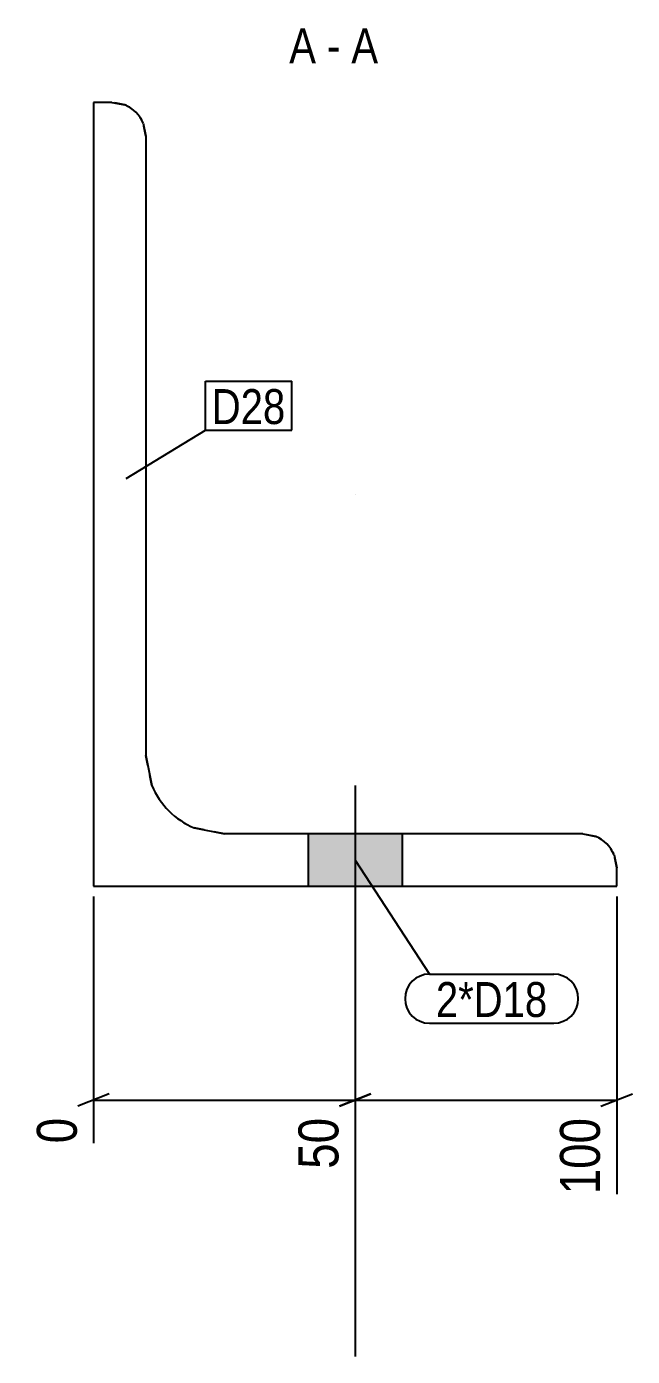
# Model space of a CAD drawing. Header units: millimetres. Extents: x 10 to 11019, y -25 to 337.
# Drawn here: x 10903.4 to 11019.2, y -25 to 229.5 of the extents above; entities that cross this region are included whole.
import ezdxf

# ---------------------------------------------------------------- set-up
doc = ezdxf.new("R2010")
doc.units = ezdxf.units.MM
doc.linetypes.add('DXK_LINE_DOT2', pattern=[3.9198, 1.9599, -1.9599])
doc.linetypes.add('DXK_LINE_DOT3', pattern=[5.9187, 2.979, -0.9799, 0.9799, -0.9799])
for name, color, linetype in [('MÅLSÆTNING', 7, 'Continuous'), ('STÅL', 7, 'Continuous'), ('TEKST', 7, 'Continuous')]:
    doc.layers.add(name, color=color, linetype=linetype)
doc.styles.add('Arial Narrow', font='ARIALN.TTF', dxfattribs={"height": 0.2})

msp = doc.modelspace()

# ---------------------------------------------------------------- hatches: boundary and pattern name
at = {"layer": 'STÅL', "linetype": 'Continuous'}
msp.add_hatch(color=96, dxfattribs=at).paths.add_polyline_path([(10957.2, 64.97), (10975.2, 64.97), (10975.2, 74.97), (10957.2, 74.97)])
msp.add_hatch(color=96, dxfattribs=at).paths.add_polyline_path([(10957.2, 64.97), (10975.2, 64.97), (10975.2, 74.97), (10957.2, 74.97)])

# ---------------------------------------------------------------- linework, layer by layer
at = {"layer": 'MÅLSÆTNING', "color": 7, "linetype": 'Continuous'}
for p, q in [((10916.2, 62.97), (10916.2, 15.75)), ((10966.2, 62.97), (10966.2, 10.88)), ((10966.2, 62.97), (10966.2, 10.88)), ((11016.2, 62.97), (11016.2, 6)), ((10919.2, 25.23), (10913.2, 22.83)), ((10916.2, 24.03), (10966.2, 24.03)), ((10963.2, 22.83), (10969.2, 25.23)), ((10966.2, 24.03), (11016.2, 24.03)), ((11013.2, 22.83), (11019.2, 25.23))]:
    msp.add_line(p, q, dxfattribs=at)
at = {"layer": 'STÅL', "color": 2, "linetype": 'Continuous'}
for p, q in [((10919.7, 214.97), (10916.2, 214.97)), ((10916.2, 214.97), (10916.2, 64.97)), ((10919.7, 214.97), (10922.19, 214.48)), ((10925.71, 210.96), (10926.2, 208.47)), ((10926.2, 208.47), (10926.2, 89.97)), ((10926.2, 89.97), (10927.34, 84.23)), ((10935.46, 76.11), (10941.2, 74.97)), ((11009.7, 74.97), (10941.2, 74.97)), ((11009.7, 74.97), (11012.19, 74.48)), ((11015.71, 70.96), (11016.2, 68.47)), ((11016.2, 64.97), (11016.2, 68.47)), ((10916.2, 64.97), (11016.2, 64.97))]:
    msp.add_line(p, q, dxfattribs=at)
at = {"layer": 'STÅL', "color": 7, "linetype": 'DXK_LINE_DOT2'}
for p, q in [((10922.19, 214.48), (10919.7, 214.97)), ((10926.2, 208.47), (10925.71, 210.96)), ((10927.34, 84.23), (10926.2, 89.97)), ((10941.2, 74.97), (10935.46, 76.11)), ((11012.19, 74.48), (11009.7, 74.97)), ((11016.2, 68.47), (11015.71, 70.96))]:
    msp.add_line(p, q, dxfattribs=at)
at = {"layer": 'STÅL', "color": 7, "linetype": 'DXK_LINE_DOT3'}
msp.add_line((10966.2, 139.97), (10966.2, 139.97), dxfattribs=at)
at = {"layer": 'STÅL', "color": 96, "linetype": 'Continuous'}
for p, q in [((10966.2, 84.21), (10966.2, -25.03)), ((10966.2, 84.21), (10966.2, -25.03)), ((10957.2, 74.97), (10957.2, 64.97)), ((10957.2, 74.97), (10957.2, 64.97)), ((10975.2, 74.97), (10975.2, 64.97)), ((10975.2, 74.97), (10975.2, 64.97))]:
    msp.add_line(p, q, dxfattribs=at)
at = {"layer": 'STÅL', "color": 2, "linetype": 'Continuous'}
for centre, radius, start, end in [((10919.7, 208.47), 6.5, 22.5, 67.5), ((10941.2, 89.97), 15, 202.5, 247.5), ((11009.7, 68.47), 6.5, 22.5, 67.5)]:
    msp.add_arc(centre, radius, start, end, dxfattribs=at)
at = {"layer": 'STÅL', "color": 7, "linetype": 'DXK_LINE_DOT2'}
for centre, radius, start, end in [((10919.7, 208.47), 6.5, 22.5, 67.5), ((10941.2, 89.97), 15, 202.5, 247.5), ((11009.7, 68.47), 6.5, 22.5, 67.5)]:
    msp.add_arc(centre, radius, start, end, dxfattribs=at)

# ---------------------------------------------------------------- wipeouts: each hides what was drawn before it
at = {"color": 0, "linetype": 'Continuous'}
for points in [[(10958.73, 222.47), (10958.73, 229.47), (10953.61, 229.47), (10953.61, 222.47)], [(10963.38, 222.47), (10963.38, 229.47), (10960.83, 229.47), (10960.83, 222.47)], [(10970.59, 222.47), (10970.59, 229.47), (10965.48, 229.47), (10965.48, 222.47)]]:
    msp.add_wipeout(points, dxfattribs=at).dxf.layer = 'TEKST'
at = {"color": 0}
for points in [[(10952.87, 153.41), (10952.87, 160.41), (10938.8, 160.41), (10938.8, 153.41)], [(11002.96, 39.93), (11002.96, 46.93), (10981.64, 46.93), (10981.64, 39.93)]]:
    msp.add_wipeout(points, dxfattribs=at).dxf.layer = 'TEKST'

# ---------------------------------------------------------------- next in the draw order: texts
at = {"layer": 'TEKST', "color": 3, "linetype": 'Continuous', "style": 'Arial Narrow'}
for s, p in [('A', (10953.61, 222.47)), ('A', (10965.48, 222.47)), ('-', (10960.83, 222.47))]:
    msp.add_text(s, height=6.68, dxfattribs=at).set_placement(p)

# ---------------------------------------------------------------- next in the draw order: wipeouts: each hides what was drawn before it
at = {"color": 0, "linetype": 'Continuous'}
for points in [[(10914.6, 22.22), (10903.4, 22.22), (10903.4, 14.15), (10914.6, 14.15)], [(10964.6, 22.22), (10953.4, 22.22), (10953.4, 9.27), (10964.6, 9.27)], [(11014.6, 22.22), (11003.4, 22.22), (11003.4, 4.4), (11014.6, 4.4)]]:
    msp.add_wipeout(points, dxfattribs=at).dxf.layer = 'MÅLSÆTNING'
at = {"color": 0}
for points in [[(10952.87, 153.41), (10952.87, 160.41), (10938.8, 160.41), (10938.8, 153.41)], [(11002.96, 39.93), (11002.96, 46.93), (10981.64, 46.93), (10981.64, 39.93)]]:
    msp.add_wipeout(points, dxfattribs=at).dxf.layer = 'TEKST'

# ---------------------------------------------------------------- next in the draw order: linework, layer by layer
at = {"layer": 'MÅLSÆTNING', "color": 7, "linetype": 'Continuous'}
msp.add_line((10969.2, 25.23), (10963.2, 22.83), dxfattribs=at)
at = {"layer": 'TEKST', "color": 7, "linetype": 'Continuous'}
for p, q in [((10937.6, 161.61), (10954.07, 161.61)), ((10937.6, 152.21), (10937.6, 161.61)), ((10954.07, 152.21), (10954.07, 161.61)), ((10922.41, 143.01), (10937.6, 152.21)), ((10937.6, 152.21), (10954.07, 152.21)), ((10966.2, 69.97), (10980.44, 48.13)), ((10980.44, 48.13), (11004.16, 48.13)), ((10980.44, 38.73), (11004.16, 38.73))]:
    msp.add_line(p, q, dxfattribs=at)
for centre, start, end in [((10980.44, 43.43), 90, 270), ((11004.16, 43.43), 270, 90)]:
    msp.add_arc(centre, 4.7, start, end, dxfattribs=at)

# ---------------------------------------------------------------- next in the draw order: texts
at = {"layer": 'MÅLSÆTNING', "color": 3, "linetype": 'Continuous', "style": 'Arial Narrow'}
for s, height, p in [('0', 7.64, (10913, 15.75)), ('50', 7.635, (10963, 10.88)), ('100', 7.635, (11013, 6))]:
    msp.add_text(s, height=height, rotation=90.0002, dxfattribs=at).set_placement(p)
at = {"layer": 'TEKST', "color": 3, "style": 'Arial Narrow'}
for s, p in [('D28', (10938.8, 153.41)), ('2*D18', (10981.64, 39.93))]:
    msp.add_text(s, height=6.681, dxfattribs=at).set_placement(p)

doc.saveas('drawing.dxf')
